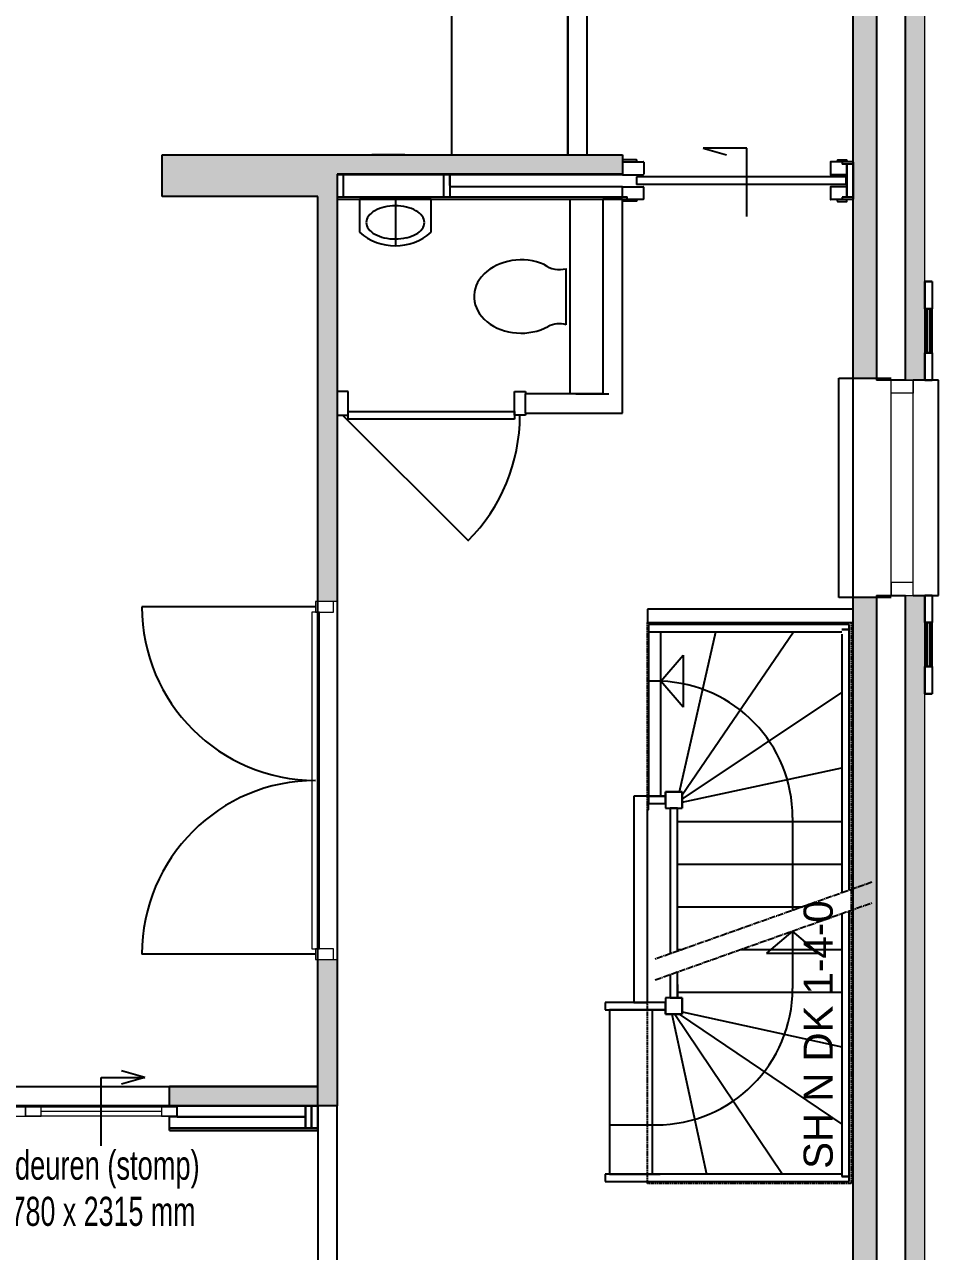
# Model space of a CAD drawing. Header units: millimetres. Extents: x 0 to 59350, y 0 to 29700.
# Drawn here: x 39273 to 40451, y 18796 to 20377 of the extents above; entities that cross this region are included whole.
import ezdxf

# ---------------------------------------------------------------- set-up
doc = ezdxf.new("R2010")
doc.units = ezdxf.units.MM
for name, pattern in [('PUNKT2_S9', [1, 0, -1]), ('STRICHPUNKT2_S5', [11, 8, -1, 1, -1]), ('VERDECKT2_S2', [2.7, 2, -0.7])]:
    doc.linetypes.add(name, pattern=pattern)
doc.layers.add('LAYER1', color=1, linetype='Continuous', lineweight=18)
doc.layers.add('Standard', color=7, linetype='Continuous', lineweight=25)
for name, color, linetype in [('LAYER3', 1, 'Continuous'), ('LAYER4', 1, 'Continuous'), ('LAYER9', 1, 'Continuous')]:
    doc.layers.add(name, color=color, linetype=linetype)
doc.styles.add('ARIAL', font='arial.ttf')

msp = doc.modelspace()

# ---------------------------------------------------------------- hatches: boundary and pattern name
at = {"layer": 'Standard', "linetype": 'PUNKT2_S9', "lineweight": 18}
h = msp.add_hatch(color=59, dxfattribs=at)
h.paths.add_polyline_path([(40433, 19918.7), (40433, 21521.2), (40408, 21496.2), (40408, 19918.7)])
h.paths.add_polyline_path([(40433, 18021.2), (40433, 18348.7), (40408, 18348.7), (40408, 18046.2)])
h.paths.add_polyline_path([(40408, 19641.2), (40408, 18626.2), (40433, 18626.2), (40433, 19641.2)])
h = msp.add_hatch(color=9, dxfattribs=at)
h.paths.add_polyline_path([(40370.5, 19921.2), (40370.5, 21458.7), (40340.5, 21428.7), (40340.5, 19921.2)])
h.paths.add_polyline_path([(40370.5, 18628.7), (40370.5, 19638.7), (40340.5, 19638.7), (40340.5, 18628.7)])
h.paths.add_polyline_path([(40370.5, 18083.7), (40370.5, 18346.2), (40340.5, 18346.2), (40340.5, 18113.7)])
for points in [[(39650.8, 20208.7), (39450.5, 20208.7), (39450.5, 20155.2), (39650.8, 20155.2)], [(39675.8, 20183.7), (40043.3, 20183.7), (40043.3, 20208.7), (39675.8, 20208.7)]]:
    msp.add_hatch(color=9, dxfattribs=at).paths.add_polyline_path(points)
h = msp.add_hatch(color=9, dxfattribs=at)
h.paths.add_polyline_path([(39675.8, 19633.6), (39675.8, 20208.7), (39650.8, 20208.7), (39650.8, 19633.6)])
h.paths.add_polyline_path([(39675.8, 18983.7), (39675.8, 19172.1), (39650.8, 19172.1), (39650.8, 18983.7)])
at = {"layer": 'Standard', "linetype": 'PUNKT2_S9', "lineweight": 25}
msp.add_hatch(color=9, dxfattribs=at).paths.add_polyline_path([(39459.8, 18983.7), (39650.8, 18983.7), (39650.8, 19008.7), (39459.8, 19008.7)])

# ---------------------------------------------------------------- linework, layer by layer
at = {"layer": 'LAYER1', "color": 1, "linetype": 'Continuous', "lineweight": -3}
for p, q in [((40076.8, 19594.2), (40076.8, 19382.5)), ((40093, 19382.5), (40093, 19594.2)), ((40117, 19388.3), (40163.8, 19594.2)), ((40120.2, 19384.5), (40263.9, 19594.2)), ((40093, 19530.7), (40121.8, 19564.1)), ((40121.8, 19564.1), (40121.8, 19497.2)), ((40121.8, 19497.2), (40093, 19530.7)), ((40120.2, 19378.9), (40326, 19516.1)), ((40120.2, 19374.9), (40326, 19419.3)), ((40076.8, 19382.5), (40093, 19382.5)), ((40083, 19382.5), (40098.9, 19382.5)), ((40098.9, 19382.5), (40098.9, 19388.3)), ((40098.9, 19388.3), (40117, 19388.3)), ((40106.8, 19388.3), (40120.2, 19388.3)), ((40110.7, 19388.3), (40120.2, 19388.3)), ((40116.3, 19388.3), (40120.2, 19388.3)), ((40120.2, 19388.3), (40120.2, 19374.9)), ((40120.2, 19388.3), (40120.2, 19378.9)), ((40120.2, 19388.3), (40120.2, 19384.5)), ((40120.2, 19385.2), (40120.2, 19367.1)), ((40114.3, 19350), (40326, 19350)), ((40262.6, 19355), (40262.6, 19235.5)), ((40114.3, 19295), (40326, 19295)), ((40114.3, 19240), (40275.3, 19240)), ((40262.6, 19208.9), (40229.1, 19180.2)), ((40296.1, 19180.2), (40262.6, 19208.9)), ((40262.6, 19208.9), (40262.6, 19135)), ((40114.3, 19185), (40120.4, 19185)), ((40195.1, 19185), (40326, 19185)), ((40229.1, 19180.2), (40296.1, 19180.2)), ((40114.3, 19140), (40114.3, 19122.8)), ((40114.3, 19130), (40326, 19130)), ((40114.3, 19122.8), (40120.2, 19122.8)), ((40120.2, 19122.8), (40120.2, 19104.7)), ((40120.2, 19115), (40120.2, 19101.6)), ((40120.2, 19111.1), (40120.2, 19101.6)), ((40091.8, 19107.5), (40026.8, 19107.5)), ((40026.8, 19107.5), (40026.8, 18895.7)), ((40098.9, 19107.5), (40081.8, 19107.5)), ((40081.8, 19107.5), (40081.8, 18895.7)), ((40098.9, 19101.6), (40098.9, 19107.5)), ((40117, 19101.6), (40098.9, 19101.6)), ((40120.2, 19101.6), (40106.8, 19101.6)), ((40106.8, 19101.6), (40151.8, 18895.7)), ((40110.7, 19101.6), (40249.5, 18895.7)), ((40120.2, 19101.6), (40110.7, 19101.6)), ((40120.2, 19101.6), (40116.3, 19101.6)), ((40116.3, 19101.6), (40326, 18960.2)), ((40120.2, 19105.5), (40120.2, 19101.6)), ((40120.2, 19104.7), (40326, 19059.8)), ((40026.8, 18895.7), (40091.8, 18895.7))]:
    msp.add_line(p, q, dxfattribs=at)
at = {"layer": 'LAYER3', "color": 3, "linetype": 'Continuous', "lineweight": -3}
for p, q in [((40335.5, 19603.7), (40076.8, 19603.7)), ((40076.8, 19603.7), (40076.8, 19594.2)), ((40335.5, 19597.2), (40335.5, 19603.7)), ((40076.8, 19594.2), (40326, 19594.2)), ((40326, 19597.2), (40335.5, 19597.2)), ((40335.5, 19597.2), (40326, 19597.2)), ((40326, 19591.2), (40326, 19258)), ((40335.5, 19261.4), (40335.5, 19597.2)), ((40098.9, 19382.5), (40076.8, 19382.5)), ((40076.8, 19382.5), (40076.8, 19373)), ((40098.9, 19373), (40098.9, 19382.5)), ((40076.8, 19373), (40098.9, 19373)), ((40114.3, 19367.1), (40104.8, 19367.1)), ((40104.8, 19367.1), (40104.8, 19179.4)), ((40114.3, 19182.8), (40114.3, 19367.1)), ((40326, 19231.5), (40326, 18892.7)), ((40335.5, 18892.7), (40335.5, 19234.8)), ((40104.8, 19152.9), (40104.8, 19122.8)), ((40114.3, 19122.8), (40114.3, 19156.3)), ((40021.2, 19117), (40021.2, 19107.5)), ((40098.9, 19117), (40021.2, 19117)), ((40098.9, 19107.5), (40098.9, 19117)), ((40104.8, 19122.8), (40114.3, 19122.8)), ((40021.2, 19107.5), (40098.9, 19107.5)), ((40021.2, 18895.7), (40021.2, 18886.2)), ((40326, 18895.7), (40021.2, 18895.7)), ((40326, 18892.7), (40335.5, 18892.7)), ((40335.5, 18892.7), (40326, 18892.7)), ((40335.5, 18886.2), (40335.5, 18892.7)), ((40021.2, 18886.2), (40335.5, 18886.2))]:
    msp.add_line(p, q, dxfattribs=at)
at = {"layer": 'LAYER3', "color": 3, "linetype": 'STRICHPUNKT2_S5', "lineweight": -3}
for p, q in [((40364.7, 19271.7), (40084.8, 19172.4)), ((40085.7, 19146.1), (40364.7, 19245.2))]:
    msp.add_line(p, q, dxfattribs=at)
at = {"layer": 'LAYER4', "color": 4, "linetype": 'Continuous', "lineweight": -3}
for p, q in [((40120.2, 19388.3), (40098.9, 19388.3)), ((40098.9, 19388.3), (40098.9, 19367.1)), ((40120.2, 19367.1), (40120.2, 19388.3)), ((40098.9, 19367.1), (40120.2, 19367.1)), ((40098.9, 19122.8), (40098.9, 19101.6)), ((40120.2, 19122.8), (40098.9, 19122.8)), ((40120.2, 19101.6), (40120.2, 19122.8)), ((40098.9, 19101.6), (40120.2, 19101.6))]:
    msp.add_line(p, q, dxfattribs=at)
at = {"layer": 'LAYER9', "color": 8, "linetype": 'Continuous', "lineweight": -3}
for p, q in [((40093, 19530.7), (40076.8, 19530.7)), ((40026.8, 18959.2), (40086.8, 18959.2))]:
    msp.add_line(p, q, dxfattribs=at)
for centre, start, end in [((40086.8, 19355), 0, 87.9625), ((40086.8, 19135), 270, 0)]:
    msp.add_arc(centre, 175.8, start, end, dxfattribs=at)
at = {"layer": 'Standard', "color": 36, "linetype": 'Continuous', "lineweight": 18}
for p, q in [((40408, 21496.2), (40408, 19918.7)), ((40433, 19918.7), (40433, 21466.2)), ((40418, 19918.7), (40408, 19918.7)), ((40433, 19918.7), (40418, 19918.7)), ((40408, 19641.2), (40418, 19641.2)), ((40408, 19641.2), (40408, 18626.2)), ((40418, 19641.2), (40433, 19641.2)), ((40433, 18626.2), (40433, 19641.2))]:
    msp.add_line(p, q, dxfattribs=at)
at = {"layer": 'Standard', "color": 7, "linetype": 'Continuous', "lineweight": -3}
for p, q in [((40408, 19918.7), (40408, 21496.2)), ((40340.5, 18113.7), (40340.5, 21428.7)), ((39823, 21111.2), (39823, 20208.7)), ((39973, 20208.7), (39973, 21111.2)), ((39450.5, 20155.2), (39450.5, 20208.7)), ((39450.5, 20208.7), (40043.3, 20208.7)), ((39763, 20208.7), (39720.5, 20208.7)), ((39823, 20208.7), (39973, 20208.7)), ((40043.3, 20208.7), (40043.3, 20183.7)), ((40043.3, 20183.7), (39675.8, 20183.7)), ((39675.8, 20183.7), (39675.8, 18983.7)), ((39650.8, 20155.2), (39450.5, 20155.2)), ((39650.8, 19008.7), (39650.8, 20155.2)), ((39983.3, 20151.7), (40025.8, 20151.7)), ((40408, 19918.7), (40399.3, 19918.7)), ((39983.3, 19901.1), (40025.8, 19901.1)), ((39682.8, 19873.3), (39844.4, 19711.8)), ((40399.3, 19641.2), (40408, 19641.2)), ((40408, 18626.2), (40408, 19641.2)), ((38025.5, 19008.7), (39650.8, 19008.7)), ((39650.8, 19008.7), (39459.8, 19008.7)), ((39459.8, 18983.7), (39459.8, 19008.7)), ((39650.8, 18983.7), (39650.8, 19008.7)), ((39675.8, 18983.7), (38775.5, 18983.7)), ((39459.8, 18983.7), (39469.8, 18983.7)), ((39469.8, 18983.7), (39650.8, 18983.7)), ((39634.8, 18983.7), (39634.8, 18955)), ((39642.8, 18955), (39642.8, 18983.7)), ((39642.8, 18983.7), (39642.8, 18955)), ((39650.8, 18955), (39650.8, 18983.7)), ((39469.8, 18969.7), (39459.8, 18969.7)), ((39459.8, 18955), (39459.8, 18969.7)), ((39634.8, 18969.7), (39469.8, 18969.7)), ((39634.8, 18955), (39634.8, 18969.7)), ((39459.8, 18955), (39634.8, 18955)), ((39634.8, 18955), (39642.8, 18955)), ((39642.8, 18955), (39650.8, 18955))]:
    msp.add_line(p, q, dxfattribs=at)
at = {"layer": 'Standard', "color": 51, "linetype": 'Continuous', "lineweight": -3}
for p, q in [((40370.5, 21458.7), (40370.5, 19921.2)), ((40322, 19638.7), (40322, 19921.2)), ((40322, 19921.2), (40340.5, 19921.2)), ((40340.5, 19921.2), (40389.5, 19921.2)), ((40370.5, 19921.2), (40370.5, 19918.7)), ((40389.5, 19918.7), (40370.5, 19918.7)), ((40399.3, 19918.7), (40389.5, 19918.7)), ((40340.5, 19638.7), (40322, 19638.7)), ((40389.5, 19638.7), (40340.5, 19638.7)), ((40370.5, 19641.2), (40389.5, 19641.2)), ((40370.5, 19641.2), (40370.5, 19638.7)), ((40370.5, 19638.7), (40370.5, 18628.7)), ((40389.5, 19641.2), (40399.3, 19641.2)), ((39469.8, 18982), (39469.8, 18983.7)), ((39634.8, 18983.7), (39469.8, 18983.7)), ((39634.8, 18969.7), (39634.8, 18983.7)), ((39469.8, 18970.5), (39469.8, 18982)), ((39469.8, 18969.7), (39469.8, 18970.5)), ((39469.8, 18969.7), (39634.8, 18969.7))]:
    msp.add_line(p, q, dxfattribs=at)
at = {"layer": 'Standard', "color": 253, "linetype": 'Continuous', "lineweight": 18}
for p, q in [((40370.5, 19921.2), (40370.5, 21458.7)), ((40340.5, 21428.7), (40340.5, 19921.2)), ((40370.5, 19921.2), (40340.5, 19921.2)), ((40340.5, 19638.7), (40340.5, 18628.7)), ((40340.5, 19638.7), (40370.5, 19638.7)), ((40370.5, 18628.7), (40370.5, 19638.7))]:
    msp.add_line(p, q, dxfattribs=at)
at = {"layer": 'Standard', "color": 255, "linetype": 'Continuous', "lineweight": -3}
for p, q in [((39973, 21111.2), (39973, 20208.7)), ((39998, 20208.7), (39998, 21111.2)), ((39973, 20208.7), (39998, 20208.7)), ((40043.3, 20151.7), (40018.3, 20151.7)), ((40018.3, 20151.7), (40018.3, 19901.1)), ((40043.3, 19876.1), (40043.3, 20151.7)), ((39918.3, 19888.6), (39918.3, 19901.1)), ((40018.3, 19901.1), (39918.3, 19901.1)), ((39918.3, 19876.1), (39918.3, 19888.6)), ((39918.3, 19876.1), (40018.3, 19876.1)), ((40018.3, 19876.1), (40043.3, 19876.1)), ((40340.5, 19623.7), (40075.5, 19623.7)), ((40075.5, 19623.7), (40075.5, 19606.2)), ((40340.5, 19606.2), (40340.5, 19623.7)), ((40075.5, 19606.2), (40340.5, 19606.2)), ((40076.8, 19382.5), (40058, 19382.5)), ((40058, 19382.5), (40058, 19365)), ((40076.8, 19365), (40076.8, 19382.5)), ((40058, 19365), (40058, 19117)), ((40075.5, 19365), (40076.8, 19365)), ((40075.5, 19117), (40075.5, 19365)), ((40058, 19117), (40075.5, 19117)), ((39675.8, 18983.7), (39650.8, 18983.7)), ((39650.8, 18983.7), (39650.8, 18113.7)), ((39675.8, 18463.7), (39675.8, 18983.7))]:
    msp.add_line(p, q, dxfattribs=at)
at = {"layer": 'Standard', "color": 1, "linetype": 'Continuous', "lineweight": -3}
for p, q in [((40147.4, 20217.5), (40177.6, 20208.8)), ((40203.5, 20217.5), (40147.4, 20217.5)), ((40203.5, 20129.5), (40203.5, 20217.5)), ((39371.9, 18932.2), (39371.9, 19020.2)), ((39371.9, 19020.2), (39428, 19020.2)), ((39428, 19020.2), (39397.8, 19028.9)), ((39428, 19020.2), (39397.8, 19011.6))]:
    msp.add_line(p, q, dxfattribs=at)
at = {"layer": 'Standard', "color": 255, "linetype": 'Continuous', "lineweight": 18}
for p, q in [((39650.8, 20208.7), (39450.5, 20208.7)), ((39450.5, 20208.7), (39450.5, 20155.2)), ((39675.8, 20208.7), (39650.8, 20208.7)), ((39973, 20208.7), (39675.8, 20208.7)), ((39998, 20208.7), (39973, 20208.7)), ((40043.3, 20208.7), (39998, 20208.7)), ((40043.3, 20183.7), (40043.3, 20208.7)), ((39675.8, 19901.1), (39675.8, 20183.7)), ((39675.8, 20183.7), (40043.3, 20183.7)), ((39450.5, 20155.2), (39650.8, 20155.2)), ((39650.8, 20155.2), (39650.8, 19633.6)), ((39675.8, 19876.1), (39675.8, 19901.1)), ((39675.8, 19633.6), (39675.8, 19876.1)), ((39668.3, 19633.6), (39650.8, 19633.6)), ((39675.8, 19633.6), (39668.3, 19633.6)), ((39650.8, 19172.1), (39668.3, 19172.1)), ((39650.8, 19172.1), (39650.8, 19008.7)), ((39668.3, 19172.1), (39675.8, 19172.1)), ((39675.8, 18983.7), (39675.8, 19172.1)), ((39650.8, 19008.7), (39650.8, 18983.7)), ((39650.8, 18983.7), (39675.8, 18983.7))]:
    msp.add_line(p, q, dxfattribs=at)
at = {"layer": 'Standard', "color": 30, "linetype": 'Continuous', "lineweight": -3}
for p, q in [((40043.3, 20201.7), (40043.3, 20199.8)), ((40043.3, 20199.8), (40070.2, 20199.8)), ((40043.3, 20199.8), (40043.3, 20183.2)), ((40061.4, 20202.3), (40043.9, 20202.3)), ((40062, 20199.8), (40062, 20201.7)), ((40326.4, 20199.8), (40311.9, 20199.8)), ((40320, 20199.8), (40320, 20201.7)), ((40320.7, 20202.3), (40331.9, 20202.3)), ((40326.3, 20199.8), (40326.3, 20196.7)), ((40340.5, 20199.8), (40326.3, 20199.8)), ((40332.5, 20201.7), (40332.5, 20199.8)), ((40070.8, 20199.2), (40070.8, 20183.7)), ((40070.8, 20199.2), (40070.8, 20183.8)), ((40311.3, 20199.2), (40311.3, 20183.7)), ((40340.5, 20196.7), (40326.3, 20196.7)), ((40332.5, 20196.7), (40332.5, 20183.1)), ((40332.5, 20196.2), (40332.5, 20154.7)), ((40332.5, 20154.7), (40332.5, 20196.2)), ((40340.5, 20199.3), (40340.5, 20151.6)), ((40043.3, 20183.2), (39675.8, 20183.2)), ((39675.8, 20182.7), (39675.8, 20169.1)), ((39675.8, 20182.7), (39675.8, 20151.6)), ((39683.8, 20169.1), (39683.8, 20182.7)), ((39683.8, 20154.7), (39683.8, 20182.7)), ((39812.8, 20182.7), (39812.8, 20169.1)), ((39812.8, 20182.7), (39812.8, 20154.8)), ((39820.8, 20169.1), (39820.8, 20182.7)), ((39820.8, 20182.7), (39820.8, 20154.8)), ((40043.3, 20183.2), (40070.2, 20183.2)), ((40331.3, 20180.5), (40061.3, 20180.5)), ((40061.3, 20180.5), (40061.3, 20170.5)), ((40331.3, 20170.5), (40061.3, 20170.5)), ((40332.5, 20183.1), (40311.9, 20183.1)), ((40331.3, 20180.5), (40331.3, 20170.5)), ((40331.3, 20180.5), (40331.3, 20170.5)), ((39675.8, 20154.8), (40049.5, 20154.8)), ((40043.3, 20167.7), (39820.8, 20167.7)), ((40043.3, 20167.7), (40070.2, 20167.7)), ((40043.3, 20154.8), (40043.3, 20167.7)), ((40049.5, 20151.7), (40049.5, 20154.8)), ((40070.8, 20151.7), (40070.8, 20167.2)), ((40070.8, 20151.7), (40070.8, 20167.1)), ((40311.3, 20167.2), (40311.3, 20151.7)), ((40332.5, 20167.8), (40311.9, 20167.8)), ((40326.3, 20154.2), (40326.3, 20151.1)), ((40340.5, 20154.2), (40326.3, 20154.2)), ((40332.5, 20167.8), (40332.5, 20154.2)), ((39675.8, 20151.7), (40043, 20151.7)), ((40043.3, 20151.7), (40070.2, 20151.7)), ((40043.3, 20149.8), (40043.3, 20151.7)), ((40061.4, 20149.2), (40043.9, 20149.2)), ((40062, 20151.7), (40062, 20149.8)), ((40326.4, 20151.1), (40311.9, 20151.1)), ((40320, 20151.1), (40320, 20149.2)), ((40320.7, 20148.6), (40331.9, 20148.6)), ((40340.5, 20151.1), (40326.3, 20151.1)), ((40332.5, 20149.2), (40332.5, 20151.1))]:
    msp.add_line(p, q, dxfattribs=at)
at = {"layer": 'Standard', "color": 5, "linetype": 'Continuous', "lineweight": -3}
for p, q in [((39704.5, 20151.7), (39704.5, 20109.2)), ((39797, 20109.2), (39797, 20151.7)), ((39975.8, 19901.1), (39975.8, 20151.7)), ((39970.8, 19990), (39970.8, 20062.2)), ((39648, 19626.6), (39424.3, 19626.6)), ((39648, 19179.1), (39424.3, 19179.1))]:
    msp.add_line(p, q, dxfattribs=at)
at = {"layer": 'Standard', "color": 4, "linetype": 'Continuous', "lineweight": -3}
for p, q in [((39797, 20151.7), (39704.5, 20151.7)), ((39750.8, 20151.7), (39750.8, 20091.7))]:
    msp.add_line(p, q, dxfattribs=at)
at = {"layer": 'Standard', "color": 16, "linetype": 'Continuous', "lineweight": -3}
for p, q in [((40433, 20045.5), (40442.5, 20045.5)), ((40442.5, 20045.5), (40433, 20045.5)), ((40433, 20010.5), (40433, 20045.5)), ((40433, 20045.5), (40433, 20010.5)), ((40442.5, 20045.5), (40442.5, 20010.5)), ((40442.5, 20045.5), (40442.5, 20010.5)), ((40442.5, 20010.5), (40433, 20010.5)), ((40433, 20010.5), (40442.5, 20010.5)), ((40442, 20010.5), (40433.8, 20010.5)), ((40433.8, 20010.5), (40433.8, 19953.7)), ((40433.8, 19953.7), (40433.8, 20010.5)), ((40433.8, 20010.5), (40442, 20010.5)), ((40442, 20010.5), (40433.8, 20010.5)), ((40433.8, 20010.5), (40433.8, 19953.7)), ((40433.8, 19953.7), (40433.8, 20010.5)), ((40433.8, 20010.5), (40442, 20010.5)), ((40442, 19953.7), (40442, 20010.5)), ((40442, 20010.5), (40442, 19953.7)), ((40442, 19953.7), (40442, 20010.5)), ((40442, 20010.5), (40442, 19953.7)), ((40433, 19953.7), (40442.5, 19953.7)), ((40442.5, 19953.7), (40433, 19953.7)), ((40433, 19918.7), (40433, 19953.7)), ((40433, 19953.7), (40433, 19918.7)), ((40433.8, 19953.7), (40442, 19953.7)), ((40442, 19953.7), (40433.8, 19953.7)), ((40433.8, 19953.7), (40442, 19953.7)), ((40442, 19953.7), (40433.8, 19953.7)), ((40442.5, 19953.7), (40442.5, 19918.7)), ((40442.5, 19953.7), (40442.5, 19918.7)), ((40442.5, 19918.7), (40433, 19918.7)), ((40433, 19918.7), (40442.5, 19918.7)), ((40433, 19641.2), (40442.5, 19641.2)), ((40442.5, 19641.2), (40433, 19641.2)), ((40433, 19606.2), (40433, 19641.2)), ((40433, 19641.2), (40433, 19606.2)), ((40442.5, 19641.2), (40442.5, 19606.2)), ((40442.5, 19641.2), (40442.5, 19606.2)), ((40442.5, 19606.2), (40433, 19606.2)), ((40433, 19606.2), (40442.5, 19606.2)), ((40442, 19606.2), (40433.8, 19606.2)), ((40433.8, 19606.2), (40433.8, 19549.5)), ((40433.8, 19549.5), (40433.8, 19606.2)), ((40433.8, 19606.2), (40442, 19606.2)), ((40442, 19606.2), (40433.8, 19606.2)), ((40433.8, 19606.2), (40433.8, 19549.5)), ((40433.8, 19549.5), (40433.8, 19606.2)), ((40433.8, 19606.2), (40442, 19606.2)), ((40442, 19549.5), (40442, 19606.2)), ((40442, 19606.2), (40442, 19549.5)), ((40442, 19549.5), (40442, 19606.2)), ((40442, 19606.2), (40442, 19549.5)), ((40433, 19549.5), (40442.5, 19549.5)), ((40442.5, 19549.5), (40433, 19549.5)), ((40433, 19514.5), (40433, 19549.5)), ((40433, 19549.5), (40433, 19514.5)), ((40433.8, 19549.5), (40442, 19549.5)), ((40442, 19549.5), (40433.8, 19549.5)), ((40433.8, 19549.5), (40442, 19549.5)), ((40442, 19549.5), (40433.8, 19549.5)), ((40442.5, 19549.5), (40442.5, 19514.5)), ((40442.5, 19549.5), (40442.5, 19514.5)), ((40442.5, 19514.5), (40433, 19514.5)), ((40433, 19514.5), (40442.5, 19514.5))]:
    msp.add_line(p, q, dxfattribs=at)
at = {"layer": 'Standard', "color": 14, "linetype": 'Continuous', "lineweight": -3}
for p, q in [((40435.9, 19953.7), (40435.9, 20010.5)), ((40435.9, 20010.5), (40435.9, 19953.7)), ((40439.7, 20010.5), (40435.9, 20010.5)), ((40435.9, 20010.5), (40439.7, 20010.5)), ((40439.7, 20010.5), (40439.7, 19953.7)), ((40439.7, 19953.7), (40439.7, 20010.5)), ((40435.9, 19953.7), (40439.7, 19953.7)), ((40435.9, 19953.7), (40439.7, 19953.7)), ((40435.9, 19549.5), (40435.9, 19606.2)), ((40435.9, 19606.2), (40435.9, 19549.5)), ((40439.7, 19606.2), (40435.9, 19606.2)), ((40435.9, 19606.2), (40439.7, 19606.2)), ((40439.7, 19606.2), (40439.7, 19549.5)), ((40439.7, 19549.5), (40439.7, 19606.2)), ((40435.9, 19549.5), (40439.7, 19549.5)), ((40435.9, 19549.5), (40439.7, 19549.5))]:
    msp.add_line(p, q, dxfattribs=at)
at = {"layer": 'Standard', "color": 2, "linetype": 'Continuous', "lineweight": 18}
for p, q in [((40389.5, 19902), (40389.5, 19918.7)), ((40389.5, 19918.7), (40418, 19918.7)), ((40389.5, 19641.2), (40389.5, 19918.7)), ((40418, 19918.7), (40418, 19902)), ((40418, 19641.2), (40418, 19918.7)), ((40418, 19902), (40389.5, 19902)), ((40418, 19658), (40389.5, 19658)), ((40389.5, 19658), (40389.5, 19641.2)), ((40418, 19641.2), (40418, 19658)), ((39648, 19633.6), (39648, 19619.6)), ((39671, 19633.6), (39648, 19633.6)), ((39671, 19619.6), (39671, 19633.6)), ((40389.5, 19641.2), (40418, 19641.2)), ((39643, 19619.6), (39643, 19186.1)), ((39653, 19619.6), (39643, 19619.6)), ((39648, 19619.6), (39671, 19619.6)), ((39653, 19186.1), (39653, 19619.6)), ((39643, 19186.1), (39653, 19186.1)), ((39648, 19186.1), (39648, 19172.1)), ((39671, 19186.1), (39648, 19186.1)), ((39671, 19172.1), (39671, 19186.1)), ((39648, 19172.1), (39671, 19172.1)), ((39274.2, 18982), (39254.2, 18982)), ((39254.2, 18970.5), (39274.2, 18970.5)), ((39274.2, 18970.5), (39274.2, 18982)), ((39294.4, 18982), (39274.4, 18982)), ((39274.4, 18982), (39274.4, 18970.5)), ((39469.3, 18982), (39274.4, 18982)), ((39274.4, 18970.5), (39294.4, 18970.5)), ((39469.3, 18970.5), (39274.4, 18970.5)), ((39294.4, 18970.5), (39294.4, 18982)), ((39449.3, 18976.2), (39294.4, 18976.2)), ((39469.3, 18982), (39449.3, 18982)), ((39449.3, 18982), (39449.3, 18970.5)), ((39449.3, 18970.5), (39469.3, 18970.5)), ((39469.3, 18970.5), (39469.3, 18982)), ((39469.3, 18982), (39469.8, 18982)), ((39469.3, 18970.5), (39469.3, 18982)), ((39469.8, 18970.5), (39469.3, 18970.5)), ((39469.8, 18982), (39469.8, 18970.5))]:
    msp.add_line(p, q, dxfattribs=at)
at = {"layer": 'Standard', "color": 117, "linetype": 'Continuous', "lineweight": -3}
for p, q in [((40450.5, 19918.7), (40418, 19918.7)), ((40450.5, 19641.2), (40450.5, 19918.7)), ((40418, 19641.2), (40450.5, 19641.2))]:
    msp.add_line(p, q, dxfattribs=at)
at = {"layer": 'Standard', "color": 131, "linetype": 'Continuous', "lineweight": 25}
for p, q in [((39689.8, 19903.8), (39675.8, 19903.8)), ((39675.8, 19903.8), (39675.8, 19901.1)), ((39689.8, 19873.3), (39689.8, 19903.8)), ((39904.3, 19873.3), (39904.3, 19903.8)), ((39904.3, 19903.8), (39918.3, 19903.8)), ((39918.3, 19903.8), (39918.3, 19901.1)), ((39675.8, 19876.1), (39675.8, 19873.3)), ((39675.8, 19873.3), (39689.8, 19873.3)), ((39689.8, 19868.3), (39689.8, 19878.3)), ((39689.8, 19878.3), (39904.3, 19878.3)), ((39904.3, 19868.3), (39689.8, 19868.3)), ((39904.3, 19878.3), (39904.3, 19868.3)), ((39918.3, 19873.3), (39904.3, 19873.3)), ((39918.3, 19876.1), (39918.3, 19873.3))]:
    msp.add_line(p, q, dxfattribs=at)
at = {"layer": 'Standard', "color": 1, "linetype": 'VERDECKT2_S2', "lineweight": -3}
for p, q in [((40075.5, 18883.7), (40075.5, 19606.2)), ((40075.5, 19606.2), (40338, 19606.2)), ((40075.5, 18883.7), (40075.5, 19606.2)), ((40075.5, 19606.2), (40338, 19606.2)), ((40338, 19606.2), (40338, 18883.7)), ((40338, 19606.2), (40338, 18883.7)), ((40338, 18883.7), (40075.5, 18883.7)), ((40338, 18883.7), (40075.5, 18883.7))]:
    msp.add_line(p, q, dxfattribs=at)
at = {"layer": 'Standard', "color": 253, "linetype": 'Continuous', "lineweight": -3}
for p, q in [((39459.8, 18951.8), (39459.8, 18955)), ((39650.8, 18955), (39459.8, 18955)), ((39459.8, 18951.8), (39650.8, 18951.8)), ((39650.8, 18951.8), (39650.8, 18955))]:
    msp.add_line(p, q, dxfattribs=at)
at = {"layer": 'Standard', "color": 30, "linetype": 'Continuous', "lineweight": -3}
for centre, start, end in [((40043.9, 20201.7), 90, 180), ((40061.4, 20201.7), 0, 90), ((40070.2, 20199.2), 0, 90), ((40311.9, 20199.2), 90, 180), ((40320.7, 20201.7), 90, 180), ((40331.9, 20201.7), 0, 90), ((40070.2, 20183.8), 270, 0), ((40311.9, 20183.7), 180, 270), ((40070.2, 20167.1), 0, 90), ((40070.2, 20152.3), 270, 0), ((40311.9, 20167.2), 90, 180), ((40043.9, 20149.8), 180, 270), ((40061.4, 20149.8), 270, 0), ((40311.9, 20151.7), 180, 270), ((40320.7, 20149.2), 180, 270), ((40331.9, 20149.2), 270, 0)]:
    msp.add_arc(centre, 0.625, start, end, dxfattribs=at)
at = {"layer": 'Standard', "color": 5, "linetype": 'Continuous', "lineweight": -3}
for centre, radius, start, end in [((39736.2, 20114.4), 25.3, 118.1429, 142.4387), ((39746.4, 20096.7), 45.8, 102.5795, 118.9089), ((39750.6, 20080.2), 62.8, 89.8264, 103.0358), ((39751, 20080.2), 62.8, 76.9653, 90.1747), ((39755.2, 20096.7), 45.8, 61.0911, 77.4205), ((39765.4, 20114.4), 25.3, 37.5613, 61.857), ((39727.2, 20121.4), 13.9, 142.5731, 178.7386), ((39727.2, 20122), 13.9, 181.2614, 217.4269), ((39774.4, 20121.4), 13.9, 1.2457, 37.4112), ((39774.4, 20122), 13.9, 322.5888, 358.7543), ((39750.8, 20161.6), 69.9, 228.549, 311.451), ((39736.2, 20129), 25.3, 217.5613, 241.8571), ((39746.4, 20146.8), 45.8, 241.0911, 257.4205), ((39755.2, 20146.8), 45.8, 282.5795, 298.9089), ((39765.4, 20129), 25.3, 298.143, 322.4387), ((39750.6, 20163.2), 62.8, 256.9642, 270.1736), ((39751, 20163.3), 62.8, 269.8253, 283.0347), ((39648, 19626.6), 223.7, 180, 270), ((39648, 19179.1), 223.7, 90, 180)]:
    msp.add_arc(centre, radius, start, end, dxfattribs=at)
at = {"layer": 'Standard', "color": 7, "linetype": 'Continuous', "lineweight": -3}
msp.add_arc((39682.8, 19873.3), 228.5, 315, 0, dxfattribs=at)
at = {"layer": 'Standard', "color": 5, "linetype": 'Continuous', "lineweight": -3}
for centre, major_axis, ratio, start_param, end_param in [((39912.8, 20026.3), (-60.5, 0), 0.779971, 4.196708, 8.469459), ((39962.3, 20096.4), (0, 35.3), 0.979381, 2.535836, 3.388596), ((39962.3, 19955.8), (0, 35.3), 0.979381, 6.036182, 6.718777)]:
    msp.add_ellipse(centre, major_axis=major_axis, ratio=ratio, start_param=start_param, end_param=end_param, dxfattribs=at)

# ---------------------------------------------------------------- texts
at = {"layer": 'LAYER3', "color": 5, "linetype": 'Continuous', "lineweight": -3, "insert": (40314.8, 18902.5), "char_height": 37.5, "width": 369.275, "attachment_point": 7, "rotation": 90, "style": 'ARIAL'}
msp.add_mtext('\\W0.99;SH\\~N\\~DK\\~1-4-0', dxfattribs=at)
at = {"layer": 'Standard', "color": 5, "linetype": 'Continuous', "lineweight": 70, "char_height": 37.5, "attachment_point": 7, "style": 'ARIAL'}
for s, insert, width in [('\\W0.67;schuifdeuren\\~(stomp)', (39169, 18877.2), 342.139), ('\\W0.66;2\\~st\\~\\~\\~780\\~x\\~2315\\~mm', (39170.5, 18828.5), 339.11)]:
    msp.add_mtext(s, dxfattribs=dict(at, insert=insert, width=width))

doc.saveas('drawing.dxf')
